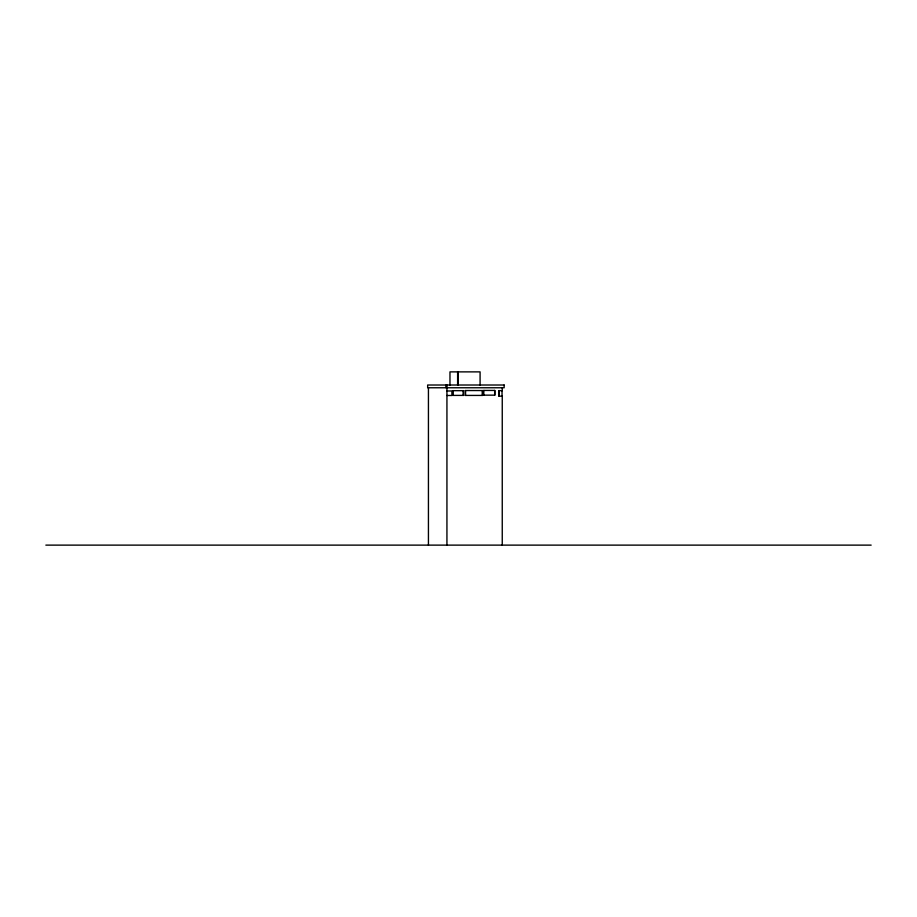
<?xml version="1.0" encoding="UTF-8"?>
<svg xmlns="http://www.w3.org/2000/svg" width="917" height="917" viewBox="0 0 917 917"><rect width="100%" height="100%" fill="white"/><g stroke="black" fill="none" stroke-linecap="round" stroke-linejoin="round"><path stroke-width="1.38" d="M465.32 390.539L482.583 390.539L482.583 395.422L465.32 395.422M483.603 390.436L494.859 390.436L494.859 395.158L483.603 395.158M452.54 390.665L463.819 390.665L463.819 395.399L452.54 395.399M446.934 390.974L451.909 390.974L451.909 395.491L446.934 395.491M45.85 545.122L871.15 545.122M502.252 387.765L502.252 390.642L498.859 390.642L498.859 396.155L502.252 396.155L502.252 545.122M502.035 390.642L502.035 396.155M499.077 390.642L499.077 396.155M494.664 390.436L494.664 395.158M483.798 390.436L483.798 395.158M482.331 390.539L482.331 395.422M480.084 385.014L480.084 371.878L449.972 371.878L449.972 385.014M465.572 390.539L465.572 395.422M463.108 390.665L463.108 395.399M458.087 371.878L458.087 385.014M457.617 371.878L457.617 385.014M453.239 390.665L453.239 395.399M446.934 385.014L446.934 545.122M446.396 385.014L446.396 387.765M446.178 385.014L446.155 387.765M428.434 387.765L428.434 545.122M504.144 385.014L427.654 385.014L427.654 387.765L504.144 387.765L504.144 385.014"/></g></svg>
